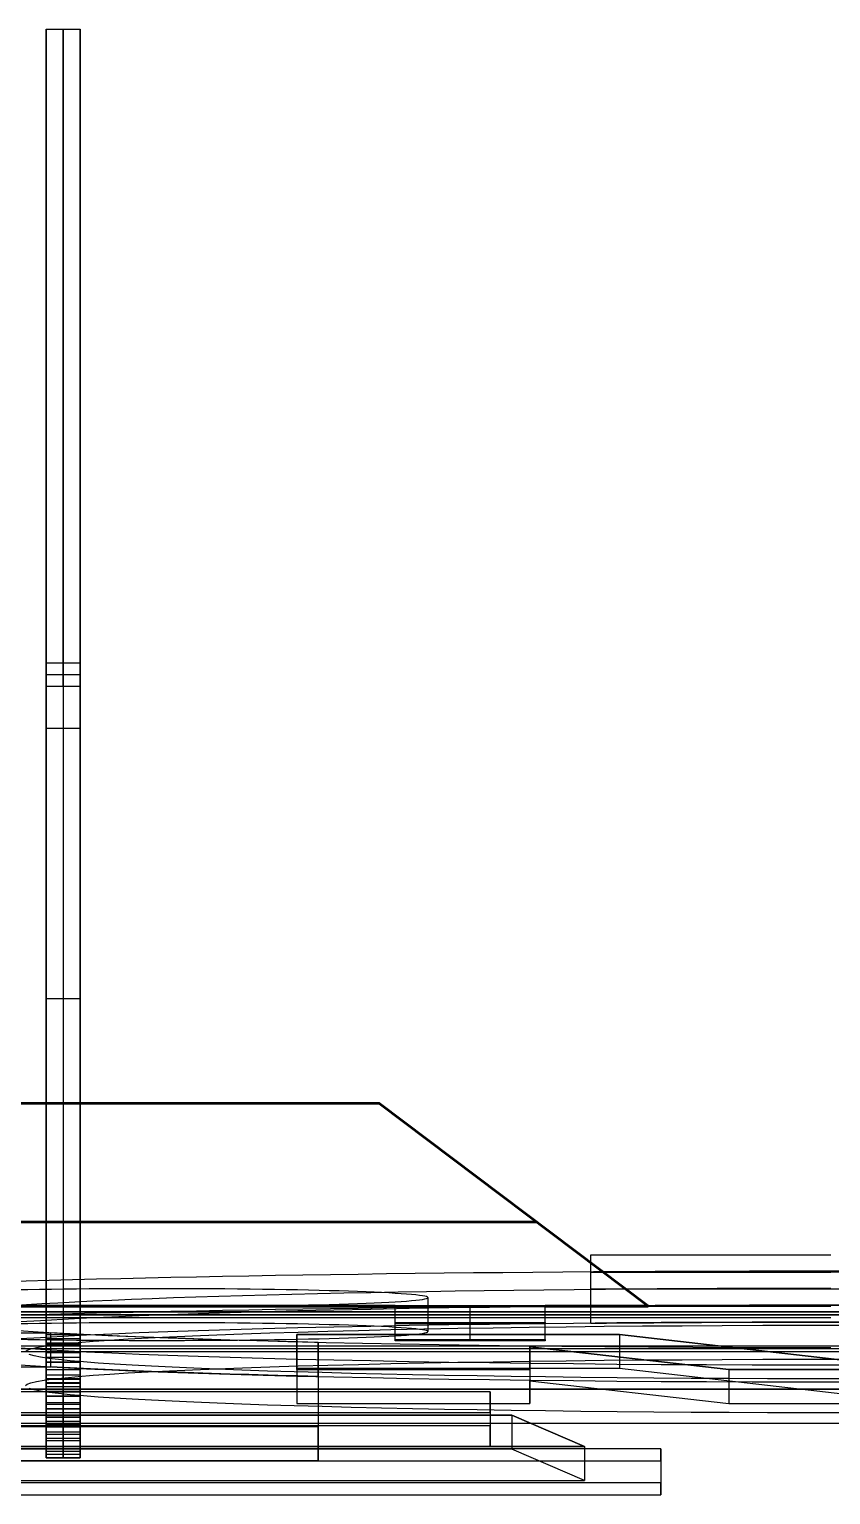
# Model space of a CAD drawing. Header units: millimetres. Extents: x 5204 to 20126, y 742 to 6062.
# Drawn here: x 12423.1 to 12658.7, y 2711.4 to 3142.2 of the extents above; entities that cross this region are included whole.
import ezdxf

# ---------------------------------------------------------------- set-up
doc = ezdxf.new("R2010")
doc.units = ezdxf.units.MM
doc.header["$MEASUREMENT"] = 0
doc.layers.add('DM', color=7, linetype='Continuous', true_color=0xbf3f3f)
doc.layers.add('LINEAS', color=5, linetype='Continuous', true_color=0x0000ff)

msp = doc.modelspace()

# ---------------------------------------------------------------- linework, layer by layer
at = {"layer": 'DM'}
for p, q in [((12427.99118, 3142.18159, -14.11181), (12437.99118, 3142.18159, -14.11181)), ((12427.99118, 3142.18159, -14.11181), (12427.99118, 2731.35451, -0.65477)), ((12427.99118, 2949.10654, 369.29598), (12427.99118, 3142.18159, -14.11181)), ((12432.99118, 3142.18159, -14.11181), (12432.99118, 2731.35451, -0.65477)), ((12432.99118, 2949.10654, 369.29598), (12432.99118, 3142.18159, -14.11181)), ((12437.99118, 3142.18159, -14.11181), (12437.99118, 2731.35451, -0.65477)), ((12437.99118, 2949.10654, 369.29598), (12437.99118, 3142.18159, -14.11181)), ((12427.99118, 2949.10654, 369.29598), (12427.99118, 2955.96989, 578.82564)), ((12427.99118, 2955.96989, 578.82564), (12437.99118, 2955.96989, 578.82564)), ((12427.99118, 2955.96989, 578.82564), (12427.99118, 2758.47739, 827.37372)), ((12432.99118, 2949.10654, 369.29598), (12432.99118, 2955.96989, 578.82564)), ((12432.99118, 2955.96989, 578.82564), (12432.99118, 2758.47739, 827.37372)), ((12437.99118, 2949.10654, 369.29598), (12437.99118, 2955.96989, 578.82564)), ((12437.99118, 2955.96989, 578.82564), (12437.99118, 2758.47739, 827.37372)), ((12437.99118, 2949.10654, 369.29598), (12437.99118, 2955.96989, 578.82564)), ((12437.99118, 2955.96989, 578.82564), (12437.99118, 2758.47739, 827.37372)), ((12427.99118, 2952.53822, 474.06081), (12437.99118, 2952.53822, 474.06081)), ((12427.99118, 2756.0315, 752.70378), (12427.99118, 2949.10654, 369.29598)), ((12427.99118, 2949.10654, 369.29598), (12437.99118, 2949.10654, 369.29598)), ((12427.99118, 2949.10654, 369.29598), (12427.99118, 2743.693, 376.0245)), ((12427.99118, 2936.76805, -7.38329), (12427.99118, 2949.10654, 369.29598)), ((12437.99118, 2756.0315, 752.70378), (12437.99118, 2949.10654, 369.29598)), ((12437.99118, 2756.0315, 752.70378), (12437.99118, 2949.10654, 369.29598)), ((12437.99118, 2949.10654, 369.29598), (12437.99118, 2743.693, 376.0245)), ((12437.99118, 2936.76805, -7.38329), (12437.99118, 2949.10654, 369.29598)), ((12427.99118, 2833.43218, 599.00176), (12427.99118, 2942.78441, 595.41982)), ((12437.99118, 2833.43218, 599.00176), (12437.99118, 2942.78441, 595.41982)), ((12427.99118, 2936.76805, -7.38329), (12437.99118, 2936.76805, -7.38329)), ((12427.99118, 2857.22364, 703.09968), (12437.99118, 2857.22364, 703.09968)), ((12427.99118, 2852.56902, 560.99988), (12427.99118, 2857.22364, 703.09968)), ((12437.99118, 2852.56902, 560.99988), (12437.99118, 2857.22364, 703.09968)), ((12525.96173, 2826.54795, 1084.55437), (12017.6418, 2826.54795, 1084.55437)), ((12525.96173, 2826.38425, 1079.55705), (12017.6418, 2826.38425, 1079.55705)), ((12525.96173, 2826.22056, 1074.55973), (12017.6418, 2826.22056, 1074.55973)), ((12525.96173, 2826.22056, 1074.55973), (12525.96173, 2826.54795, 1084.55437)), ((12605.04045, 2766.96552, 1086.50605), (12525.96173, 2826.54795, 1084.55437)), ((12605.04045, 2766.80183, 1081.50873), (12525.96173, 2826.38425, 1079.55705)), ((12605.04045, 2766.63813, 1076.51141), (12525.96173, 2826.22056, 1074.55973)), ((12565.50109, 2796.42935, 1075.53557), (12565.50109, 2796.75673, 1085.53021)), ((12324.88793, 2791.75941, 1085.6939), (12572.13361, 2791.75941, 1085.6939)), ((12324.88793, 2791.43203, 1075.69926), (12572.13361, 2791.43203, 1075.69926)), ((12588.13688, 2771.87714, 1541.90338), (12588.13688, 2781.87178, 1541.576)), ((12588.13688, 2771.78004, 1233.48756), (12588.13688, 2781.87178, 1541.576)), ((12588.13688, 2781.87178, 1541.576), (12658.66905, 2781.87178, 1541.576)), ((12588.13688, 2766.78272, 1233.65126), (12588.13688, 2776.87446, 1541.73969)), ((12588.13688, 2776.87446, 1541.73969), (12738.11384, 2776.87446, 1541.73969)), ((12588.13688, 2766.83127, 1387.85917), (12588.13688, 2776.82591, 1387.53178)), ((12588.13688, 2776.82591, 1387.53178), (12658.66905, 2776.82591, 1387.53178)), ((12588.13688, 2761.7854, 1233.81495), (12588.13688, 2771.87714, 1541.90338)), ((12588.13688, 2771.87714, 1541.90338), (12738.11384, 2771.87714, 1541.90338)), ((12588.13688, 2761.7854, 1233.81495), (12588.13688, 2771.87714, 1541.90338)), ((12588.13688, 2771.87714, 1541.90338), (12738.11384, 2771.87714, 1541.90338)), ((12588.13688, 2761.7854, 1233.81495), (12588.13688, 2771.78004, 1233.48756)), ((12395.12439, 2766.96552, 1086.50605), (12605.04045, 2766.96552, 1086.50605)), ((12530.57804, 2766.96552, 1086.50605), (12410.05198, 2766.96552, 1086.50605)), ((12410.05198, 2766.80183, 1081.50873), (12530.57804, 2766.80183, 1081.50873)), ((12410.05198, 2766.63813, 1076.51141), (12530.57804, 2766.63813, 1076.51141)), ((12507.54621, 2766.96552, 1086.50605), (12507.54621, 2766.63813, 1076.51141)), ((12530.57804, 2766.63813, 1076.51141), (12530.57804, 2766.96552, 1086.50605)), ((12530.57804, 2766.96552, 1086.50605), (12574.71357, 2766.96552, 1086.50605)), ((12530.57804, 2756.97088, 1086.83344), (12530.57804, 2766.96552, 1086.50605)), ((12530.57804, 2766.63813, 1076.51141), (12530.57804, 2766.96552, 1086.50605)), ((12530.57804, 2766.96552, 1086.50605), (12574.71357, 2766.96552, 1086.50605)), ((12530.57804, 2756.80719, 1081.83612), (12530.57804, 2766.80183, 1081.50873)), ((12574.71357, 2766.63813, 1076.51141), (12530.57804, 2766.63813, 1076.51141)), ((12530.57804, 2756.64349, 1076.8388), (12530.57804, 2766.63813, 1076.51141)), ((12574.71357, 2766.63813, 1076.51141), (12530.57804, 2766.63813, 1076.51141)), ((12540.25035, 2769.32003, 1463.83791), (12540.25035, 2759.32539, 1464.1653)), ((12552.64581, 2756.97088, 1086.83344), (12552.64581, 2766.96552, 1086.50605)), ((12552.64581, 2756.64349, 1076.8388), (12552.64581, 2766.63813, 1076.51141)), ((12574.71357, 2766.96552, 1086.50605), (12574.71357, 2766.63813, 1076.51141)), ((12605.04045, 2766.96552, 1086.50605), (12574.71357, 2766.96552, 1086.50605)), ((12574.71357, 2756.97088, 1086.83344), (12574.71357, 2766.96552, 1086.50605)), ((12574.71357, 2766.96552, 1086.50605), (12574.71357, 2766.63813, 1076.51141)), ((12574.71357, 2766.80183, 1081.50873), (12605.04045, 2766.80183, 1081.50873)), ((12574.71357, 2756.80719, 1081.83612), (12574.71357, 2766.80183, 1081.50873)), ((12574.71357, 2756.64349, 1076.8388), (12574.71357, 2766.63813, 1076.51141)), ((12574.71357, 2766.63813, 1076.51141), (12605.04045, 2766.63813, 1076.51141)), ((12588.13688, 2766.83127, 1387.85917), (12658.66905, 2766.83127, 1387.85917)), ((12605.04045, 2766.63813, 1076.51141), (12605.04045, 2766.96552, 1086.50605)), ((12294.89486, 2765.13574, 1336.09681), (13031.35586, 2765.13574, 1336.09681)), ((12987.11676, 2764.21276, 1307.91942), (12337.61473, 2764.21276, 1307.91942)), ((12987.11676, 2764.21276, 1307.91942), (12339.13396, 2764.21276, 1307.91942)), ((12530.57804, 2761.64081, 1076.6751), (12530.57804, 2761.9682, 1086.66974)), ((12530.57804, 2761.9682, 1086.66974), (12574.71357, 2761.9682, 1086.66974)), ((12574.71357, 2761.64081, 1076.6751), (12530.57804, 2761.64081, 1076.6751)), ((12574.71357, 2761.9682, 1086.66974), (12574.71357, 2761.64081, 1076.6751)), ((12358.0027, 2758.99874, 843.28991), (12429.40118, 2758.99874, 843.28991)), ((12427.99118, 2758.47739, 827.37372), (12427.99118, 2756.0315, 752.70378)), ((12427.99118, 2758.47739, 827.37372), (12437.99118, 2758.47739, 827.37372)), ((12427.99118, 2757.25444, 790.03875), (12437.99118, 2757.25444, 790.03875)), ((12429.40118, 2749.0041, 843.61729), (12429.40118, 2758.99874, 843.28991)), ((12432.99118, 2758.47739, 827.37372), (12432.99118, 2756.0315, 752.70378)), ((12437.99118, 2758.47739, 827.37372), (12437.99118, 2756.0315, 752.70378)), ((12437.99118, 2758.47739, 827.37372), (12437.99118, 2756.0315, 752.70378)), ((12596.53557, 2758.45344, 1132.09435), (12501.66852, 2758.45344, 1132.09435)), ((12501.66852, 2758.45344, 1132.09435), (12501.66852, 2748.4588, 1132.42174)), ((12501.66852, 2758.45344, 1132.09435), (12501.66852, 2748.18368, 818.57098)), ((12663.12536, 2750.85747, 900.1985), (12596.53557, 2758.45344, 1132.09435)), ((12596.53557, 2758.45344, 1132.09435), (12596.53557, 2748.4588, 1132.42174)), ((12294.89486, 2755.1411, 1336.4242), (13031.35586, 2755.1411, 1336.4242)), ((12987.11676, 2754.21813, 1308.24681), (12339.13396, 2754.21813, 1308.24681)), ((12427.99118, 2756.0315, 752.70378), (12437.99118, 2756.0315, 752.70378)), ((12427.99118, 2755.39437, 733.25294), (12427.99118, 2756.0315, 752.70378)), ((12427.99118, 2755.71293, 742.97836), (12437.99118, 2755.71293, 742.97836)), ((12427.99118, 2745.39973, 733.58033), (12427.99118, 2755.39437, 733.25294)), ((12437.99118, 2755.39437, 733.25294), (12427.99118, 2755.39437, 733.25294)), ((12427.99118, 2755.39437, 733.25294), (12427.99118, 2753.20059, 666.27946)), ((12427.99118, 2745.39973, 733.58033), (12427.99118, 2755.39437, 733.25294)), ((12427.99118, 2755.39437, 733.25294), (12437.99118, 2755.39437, 733.25294)), ((12427.99118, 2755.39437, 733.25294), (12427.99118, 2753.20059, 666.27946)), ((12427.99118, 2744.30284, 700.09359), (12427.99118, 2754.29748, 699.7662)), ((12427.99118, 2743.20595, 666.60685), (12427.99118, 2753.20059, 666.27946)), ((12427.99118, 2753.20059, 666.27946), (12437.99118, 2753.20059, 666.27946)), ((12427.99118, 2753.20059, 666.27946), (12427.99118, 2743.20595, 666.60685)), ((12427.99118, 2753.20059, 666.27946), (12437.99118, 2753.20059, 666.27946)), ((12427.99118, 2750.36896, 579.83345), (12427.99118, 2753.20059, 666.27946)), ((12432.99118, 2755.39437, 733.25294), (12432.99118, 2756.0315, 752.70378)), ((12432.99118, 2745.39973, 733.58033), (12432.99118, 2755.39437, 733.25294)), ((12432.99118, 2753.20059, 666.27946), (12432.99118, 2743.20595, 666.60685)), ((12432.99118, 2750.36896, 579.83345), (12432.99118, 2753.20059, 666.27946)), ((12437.99118, 2755.39437, 733.25294), (12437.99118, 2756.0315, 752.70378)), ((12437.99118, 2745.39973, 733.58033), (12437.99118, 2755.39437, 733.25294)), ((12437.99118, 2753.20059, 666.27946), (12437.99118, 2755.39437, 733.25294)), ((12437.99118, 2745.39973, 733.58033), (12437.99118, 2755.39437, 733.25294)), ((12437.99118, 2755.39437, 733.25294), (12437.99118, 2753.20059, 666.27946)), ((12437.99118, 2744.30284, 700.09359), (12437.99118, 2754.29748, 699.7662)), ((12437.99118, 2743.20595, 666.60685), (12437.99118, 2753.20059, 666.27946)), ((12437.99118, 2753.20059, 666.27946), (12437.99118, 2743.20595, 666.60685)), ((12437.99118, 2750.36896, 579.83345), (12437.99118, 2753.20059, 666.27946)), ((12507.97967, 2746.13889, 756.14599), (12507.97967, 2756.13353, 755.8186)), ((12507.97967, 2756.13353, 755.8186), (12507.97967, 2731.35451, -0.65477)), ((12530.57804, 2756.64349, 1076.8388), (12530.57804, 2756.97088, 1086.83344)), ((12530.57804, 2756.97088, 1086.83344), (12574.71357, 2756.97088, 1086.83344)), ((12530.57804, 2756.80719, 1081.83612), (12574.71357, 2756.80719, 1081.83612)), ((12574.71357, 2756.64349, 1076.8388), (12530.57804, 2756.64349, 1076.8388)), ((12552.64581, 2756.97088, 1086.83344), (12552.64581, 2756.64349, 1076.8388)), ((12570.16772, 2748.18368, 818.57098), (12570.16772, 2754.8611, 1022.42452)), ((12570.16772, 2754.8611, 1022.42452), (12570.16772, 2744.86646, 1022.7519)), ((12570.16772, 2754.8611, 1022.42452), (12628.70505, 2748.18368, 818.57098)), ((12574.71357, 2756.97088, 1086.83344), (12574.71357, 2756.64349, 1076.8388)), ((12358.0027, 2749.0041, 843.61729), (12429.40118, 2749.0041, 843.61729)), ((12427.99118, 2751.78477, 623.05645), (12437.99118, 2751.78477, 623.05645)), ((12427.99118, 2750.39705, 733.41663), (12437.99118, 2750.39705, 733.41663)), ((12427.99118, 2750.39705, 733.41663), (12427.99118, 2748.20327, 666.44315)), ((12427.99118, 2740.37432, 580.16083), (12427.99118, 2750.36896, 579.83345)), ((12437.99118, 2750.36896, 579.83345), (12427.99118, 2750.36896, 579.83345)), ((12427.99118, 2750.36896, 579.83345), (12427.99118, 2746.64219, 466.05952)), ((12427.99118, 2740.37432, 580.16083), (12427.99118, 2750.36896, 579.83345)), ((12427.99118, 2750.36896, 579.83345), (12437.99118, 2750.36896, 579.83345)), ((12427.99118, 2750.36896, 579.83345), (12427.99118, 2746.64219, 466.05952)), ((12432.99118, 2740.37432, 580.16083), (12432.99118, 2750.36896, 579.83345)), ((12437.99118, 2750.39705, 733.41663), (12437.99118, 2748.20327, 666.44315)), ((12437.99118, 2740.37432, 580.16083), (12437.99118, 2750.36896, 579.83345)), ((12437.99118, 2746.64219, 466.05952), (12437.99118, 2750.36896, 579.83345)), ((12437.99118, 2740.37432, 580.16083), (12437.99118, 2750.36896, 579.83345)), ((12437.99118, 2750.36896, 579.83345), (12437.99118, 2746.64219, 466.05952)), ((12427.99118, 2738.51094, 523.27387), (12427.99118, 2748.50557, 522.94648)), ((12427.99118, 2748.20327, 666.44315), (12437.99118, 2748.20327, 666.44315)), ((12427.99118, 2736.64755, 466.3869), (12427.99118, 2746.64219, 466.05952)), ((12427.99118, 2746.64219, 466.05952), (12437.99118, 2746.64219, 466.05952)), ((12427.99118, 2746.64219, 466.05952), (12427.99118, 2736.64755, 466.3869)), ((12427.99118, 2746.64219, 466.05952), (12437.99118, 2746.64219, 466.05952)), ((12427.99118, 2741.74904, 316.67766), (12427.99118, 2746.64219, 466.05952)), ((12437.99118, 2745.39973, 733.58033), (12427.99118, 2745.39973, 733.58033)), ((12427.99118, 2745.39973, 733.58033), (12427.99118, 2743.20595, 666.60685)), ((12427.99118, 2743.20595, 666.60685), (12427.99118, 2745.39973, 733.58033)), ((12427.99118, 2745.39973, 733.58033), (12437.99118, 2745.39973, 733.58033)), ((12427.99118, 2745.37164, 579.99714), (12437.99118, 2745.37164, 579.99714)), ((12427.99118, 2745.37164, 579.99714), (12427.99118, 2741.64487, 466.22321)), ((12427.99118, 2744.30284, 700.09359), (12437.99118, 2744.30284, 700.09359)), ((12432.99118, 2746.64219, 466.05952), (12432.99118, 2736.64755, 466.3869)), ((12432.99118, 2741.74904, 316.67766), (12432.99118, 2746.64219, 466.05952)), ((12432.99118, 2743.20595, 666.60685), (12432.99118, 2745.39973, 733.58033)), ((12437.99118, 2738.51094, 523.27387), (12437.99118, 2748.50557, 522.94648)), ((12437.99118, 2736.64755, 466.3869), (12437.99118, 2746.64219, 466.05952)), ((12437.99118, 2746.64219, 466.05952), (12437.99118, 2736.64755, 466.3869)), ((12437.99118, 2741.74904, 316.67766), (12437.99118, 2746.64219, 466.05952)), ((12437.99118, 2743.20595, 666.60685), (12437.99118, 2745.39973, 733.58033)), ((12437.99118, 2743.20595, 666.60685), (12437.99118, 2745.39973, 733.58033)), ((12437.99118, 2745.37164, 579.99714), (12437.99118, 2741.64487, 466.22321)), ((12596.53557, 2748.4588, 1132.42174), (12501.66852, 2748.4588, 1132.42174)), ((12501.66852, 2748.4588, 1132.42174), (12501.66852, 2738.18904, 818.89837)), ((12501.66852, 2748.18368, 818.57098), (12501.66852, 2738.18904, 818.89837)), ((12501.66852, 2748.18368, 818.57098), (12570.16772, 2748.18368, 818.57098)), ((12507.97967, 2746.13889, 756.14599), (12507.97967, 2721.35987, -0.32738)), ((12570.16772, 2748.18368, 818.57098), (12570.16772, 2738.18904, 818.89837)), ((12570.16772, 2738.18904, 818.89837), (12570.16772, 2744.86646, 1022.7519)), ((12570.16772, 2744.86646, 1022.7519), (12628.70505, 2738.18904, 818.89837)), ((12663.12536, 2740.86283, 900.52588), (12596.53557, 2748.4588, 1132.42174)), ((12628.70505, 2748.18368, 818.57098), (12628.70505, 2738.18904, 818.89837)), ((12628.70505, 2748.18368, 818.57098), (12663.12536, 2748.18368, 818.57098)), ((12558.56912, 2741.62615, 618.37744), (12302.61136, 2741.62615, 618.37744)), ((12987.11676, 2742.41256, 642.38582), (12337.61473, 2742.41256, 642.38582)), ((12339.13396, 2742.41256, 642.38582), (12987.11676, 2742.41256, 642.38582)), ((12427.99118, 2744.19561, 391.36859), (12437.99118, 2744.19561, 391.36859)), ((12427.99118, 2743.20595, 666.60685), (12437.99118, 2743.20595, 666.60685)), ((12427.99118, 2743.20595, 666.60685), (12437.99118, 2743.20595, 666.60685)), ((12427.99118, 2731.7544, 317.00504), (12427.99118, 2741.74904, 316.67766)), ((12437.99118, 2741.74904, 316.67766), (12427.99118, 2741.74904, 316.67766)), ((12427.99118, 2741.74904, 316.67766), (12427.99118, 2738.02226, 202.90373)), ((12427.99118, 2731.7544, 317.00504), (12427.99118, 2741.74904, 316.67766)), ((12427.99118, 2741.74904, 316.67766), (12437.99118, 2741.74904, 316.67766)), ((12427.99118, 2741.74904, 316.67766), (12427.99118, 2738.02226, 202.90373)), ((12427.99118, 2741.64487, 466.22321), (12437.99118, 2741.64487, 466.22321)), ((12437.99118, 2740.37432, 580.16083), (12427.99118, 2740.37432, 580.16083)), ((12427.99118, 2740.37432, 580.16083), (12427.99118, 2736.64755, 466.3869)), ((12427.99118, 2736.64755, 466.3869), (12427.99118, 2740.37432, 580.16083)), ((12427.99118, 2740.37432, 580.16083), (12437.99118, 2740.37432, 580.16083)), ((12432.99118, 2731.7544, 317.00504), (12432.99118, 2741.74904, 316.67766)), ((12432.99118, 2736.64755, 466.3869), (12432.99118, 2740.37432, 580.16083)), ((12437.99118, 2731.7544, 317.00504), (12437.99118, 2741.74904, 316.67766)), ((12437.99118, 2738.02226, 202.90373), (12437.99118, 2741.74904, 316.67766)), ((12437.99118, 2731.7544, 317.00504), (12437.99118, 2741.74904, 316.67766)), ((12437.99118, 2741.74904, 316.67766), (12437.99118, 2738.02226, 202.90373)), ((12437.99118, 2736.64755, 466.3869), (12437.99118, 2740.37432, 580.16083)), ((12437.99118, 2736.64755, 466.3869), (12437.99118, 2740.37432, 580.16083)), ((12558.56912, 2741.62615, 618.37744), (12558.56912, 2731.63151, 618.70483)), ((12558.56912, 2735.51598, 431.84163), (12558.56912, 2741.62615, 618.37744)), ((12427.99118, 2729.89101, 260.11808), (12427.99118, 2739.88565, 259.79069)), ((12427.99118, 2738.51094, 523.27387), (12437.99118, 2738.51094, 523.27387)), ((12427.99118, 2728.02762, 203.23111), (12427.99118, 2738.02226, 202.90373)), ((12427.99118, 2738.02226, 202.90373), (12437.99118, 2738.02226, 202.90373)), ((12427.99118, 2738.02226, 202.90373), (12427.99118, 2728.02762, 203.23111)), ((12427.99118, 2738.02226, 202.90373), (12437.99118, 2738.02226, 202.90373)), ((12427.99118, 2734.0458, 81.50719), (12427.99118, 2738.02226, 202.90373)), ((12427.99118, 2736.75172, 316.84135), (12437.99118, 2736.75172, 316.84135)), ((12427.99118, 2736.75172, 316.84135), (12427.99118, 2733.02494, 203.06742)), ((12427.99118, 2736.64755, 466.3869), (12437.99118, 2736.64755, 466.3869)), ((12427.99118, 2736.64755, 466.3869), (12437.99118, 2736.64755, 466.3869)), ((12432.99118, 2738.02226, 202.90373), (12432.99118, 2728.02762, 203.23111)), ((12432.99118, 2734.0458, 81.50719), (12432.99118, 2738.02226, 202.90373)), ((12437.99118, 2729.89101, 260.11808), (12437.99118, 2739.88565, 259.79069)), ((12437.99118, 2728.02762, 203.23111), (12437.99118, 2738.02226, 202.90373)), ((12437.99118, 2738.02226, 202.90373), (12437.99118, 2728.02762, 203.23111)), ((12437.99118, 2734.0458, 81.50719), (12437.99118, 2738.02226, 202.90373)), ((12437.99118, 2736.75172, 316.84135), (12437.99118, 2733.02494, 203.06742)), ((12501.66852, 2738.18904, 818.89837), (12570.16772, 2738.18904, 818.89837)), ((12628.70505, 2738.18904, 818.89837), (12663.12536, 2738.18904, 818.89837)), ((12564.87773, 2734.77227, 409.13684), (12262.26582, 2734.77227, 409.13684)), ((12302.61136, 2735.51598, 431.84163), (12558.56912, 2735.51598, 431.84163)), ((12558.56912, 2731.63151, 618.70483), (12302.61136, 2731.63151, 618.70483)), ((12339.13396, 2732.41792, 642.71321), (12987.11676, 2732.41792, 642.71321)), ((12427.99118, 2734.68838, 101.12448), (12437.99118, 2734.68838, 101.12448)), ((12427.99118, 2724.05116, 81.83458), (12427.99118, 2734.0458, 81.50719)), ((12437.99118, 2734.0458, 81.50719), (12427.99118, 2734.0458, 81.50719)), ((12427.99118, 2734.0458, 81.50719), (12427.99118, 2732.23536, 26.23672)), ((12427.99118, 2734.0458, 81.50719), (12427.99118, 2724.05116, 81.83458)), ((12437.99118, 2734.0458, 81.50719), (12427.99118, 2734.0458, 81.50719)), ((12427.99118, 2732.23536, 26.23672), (12427.99118, 2734.0458, 81.50719)), ((12427.99118, 2723.14594, 54.19934), (12427.99118, 2733.14058, 53.87196)), ((12427.99118, 2733.02494, 203.06742), (12437.99118, 2733.02494, 203.06742)), ((12427.99118, 2722.24072, 26.56411), (12427.99118, 2732.23536, 26.23672)), ((12427.99118, 2732.23536, 26.23672), (12437.99118, 2732.23536, 26.23672)), ((12427.99118, 2731.35451, -0.65477), (12427.99118, 2732.23536, 26.23672)), ((12427.99118, 2722.24072, 26.56411), (12427.99118, 2732.23536, 26.23672)), ((12437.99118, 2732.23536, 26.23672), (12427.99118, 2732.23536, 26.23672)), ((12437.99118, 2731.7544, 317.00504), (12427.99118, 2731.7544, 317.00504)), ((12427.99118, 2731.7544, 317.00504), (12427.99118, 2728.02762, 203.23111)), ((12427.99118, 2728.02762, 203.23111), (12427.99118, 2731.7544, 317.00504)), ((12427.99118, 2731.7544, 317.00504), (12437.99118, 2731.7544, 317.00504)), ((12432.99118, 2734.0458, 81.50719), (12432.99118, 2724.05116, 81.83458)), ((12432.99118, 2722.24072, 26.56411), (12432.99118, 2732.23536, 26.23672)), ((12432.99118, 2731.35451, -0.65477), (12432.99118, 2732.23536, 26.23672)), ((12432.99118, 2728.02762, 203.23111), (12432.99118, 2731.7544, 317.00504)), ((12437.99118, 2724.05116, 81.83458), (12437.99118, 2734.0458, 81.50719)), ((12437.99118, 2732.23536, 26.23672), (12437.99118, 2734.0458, 81.50719)), ((12437.99118, 2734.0458, 81.50719), (12437.99118, 2724.05116, 81.83458)), ((12437.99118, 2732.23536, 26.23672), (12437.99118, 2734.0458, 81.50719)), ((12437.99118, 2723.14594, 54.19934), (12437.99118, 2733.14058, 53.87196)), ((12437.99118, 2722.24072, 26.56411), (12437.99118, 2732.23536, 26.23672)), ((12437.99118, 2731.35451, -0.65477), (12437.99118, 2732.23536, 26.23672)), ((12437.99118, 2722.24072, 26.56411), (12437.99118, 2732.23536, 26.23672)), ((12437.99118, 2728.02762, 203.23111), (12437.99118, 2731.7544, 317.00504)), ((12437.99118, 2728.02762, 203.23111), (12437.99118, 2731.7544, 317.00504)), ((12558.56912, 2735.51598, 431.84163), (12558.56912, 2725.52134, 432.16901)), ((12558.56912, 2725.52134, 432.16901), (12558.56912, 2731.63151, 618.70483)), ((12586.25689, 2725.53291, 127.07063), (12564.87773, 2734.77227, 409.13684)), ((12564.87773, 2734.77227, 409.13684), (12564.87773, 2724.77763, 409.46422)), ((12507.97967, 2731.35451, -0.65477), (12358.0027, 2731.35451, -0.65477)), ((12427.99118, 2731.35451, -0.65477), (12437.99118, 2731.35451, -0.65477)), ((12427.99118, 2729.89101, 260.11808), (12437.99118, 2729.89101, 260.11808)), ((12437.99118, 2729.04848, 81.67088), (12427.99118, 2729.04848, 81.67088)), ((12427.99118, 2727.23804, 26.40042), (12427.99118, 2729.04848, 81.67088)), ((12427.99118, 2728.02762, 203.23111), (12437.99118, 2728.02762, 203.23111)), ((12427.99118, 2728.02762, 203.23111), (12437.99118, 2728.02762, 203.23111)), ((12437.99118, 2727.23804, 26.40042), (12427.99118, 2727.23804, 26.40042)), ((12437.99118, 2727.23804, 26.40042), (12437.99118, 2729.04848, 81.67088)), ((12507.97967, 2721.35987, -0.32738), (12507.97967, 2731.35451, -0.65477)), ((12608.76265, 2724.89278, 107.52829), (12197.69518, 2724.89278, 107.52829)), ((12212.2988, 2725.53291, 127.07063), (12586.25689, 2725.53291, 127.07063)), ((12564.87773, 2724.77763, 409.46422), (12262.26582, 2724.77763, 409.46422)), ((12302.61136, 2725.52134, 432.16901), (12558.56912, 2725.52134, 432.16901)), ((12437.99118, 2724.05116, 81.83458), (12427.99118, 2724.05116, 81.83458)), ((12427.99118, 2724.05116, 81.83458), (12427.99118, 2722.24072, 26.56411)), ((12437.99118, 2724.05116, 81.83458), (12427.99118, 2724.05116, 81.83458)), ((12427.99118, 2724.05116, 81.83458), (12427.99118, 2722.24072, 26.56411)), ((12437.99118, 2723.14594, 54.19934), (12427.99118, 2723.14594, 54.19934)), ((12432.99118, 2724.05116, 81.83458), (12432.99118, 2722.24072, 26.56411)), ((12437.99118, 2722.24072, 26.56411), (12437.99118, 2724.05116, 81.83458)), ((12437.99118, 2724.05116, 81.83458), (12437.99118, 2722.24072, 26.56411)), ((12586.25689, 2715.53827, 127.39801), (12564.87773, 2724.77763, 409.46422)), ((12586.25689, 2725.53291, 127.07063), (12586.25689, 2715.53827, 127.39801)), ((12608.76265, 2724.89278, 107.52829), (12608.76265, 2714.89814, 107.85568)), ((12608.76265, 2721.35987, -0.32738), (12608.76265, 2724.89278, 107.52829)), ((12128.43922, 2721.35987, -0.32738), (12608.76265, 2721.35987, -0.32738)), ((12507.97967, 2721.35987, -0.32738), (12358.0027, 2721.35987, -0.32738)), ((12427.99118, 2722.24072, 26.56411), (12437.99118, 2722.24072, 26.56411)), ((12437.99118, 2722.24072, 26.56411), (12427.99118, 2722.24072, 26.56411)), ((12608.76265, 2721.35987, -0.32738), (12608.76265, 2711.36523)), ((12608.76265, 2714.89814, 107.85568), (12197.69518, 2714.89814, 107.85568)), ((12212.2988, 2715.53827, 127.39801), (12586.25689, 2715.53827, 127.39801)), ((12608.76265, 2711.36523), (12608.76265, 2714.89814, 107.85568)), ((12128.43922, 2711.36523), (12608.76265, 2711.36523))]:
    msp.add_line(p, q, dxfattribs=at)
at = {"layer": 'DM', "color": 18, "true_color": 0x000000}
for p, q in [((12413.74236, 2766.63813, 1076.51141), (12530.57804, 2766.63813, 1076.51141)), ((12530.57804, 2766.96552, 1086.50605), (12418.05236, 2766.96552, 1086.50605)), ((12530.57804, 2756.97088, 1086.83344), (12530.57804, 2766.96552, 1086.50605)), ((12530.57804, 2766.96552, 1086.50605), (12574.71357, 2766.96552, 1086.50605)), ((12530.57804, 2766.63813, 1076.51141), (12530.57804, 2766.96552, 1086.50605)), ((12530.57804, 2756.80719, 1081.83612), (12530.57804, 2766.80183, 1081.50873)), ((12530.57804, 2756.64349, 1076.8388), (12530.57804, 2766.63813, 1076.51141)), ((12574.71357, 2766.63813, 1076.51141), (12530.57804, 2766.63813, 1076.51141)), ((12552.64581, 2756.97088, 1086.83344), (12552.64581, 2766.96552, 1086.50605)), ((12552.64581, 2756.64349, 1076.8388), (12552.64581, 2766.63813, 1076.51141)), ((12574.71357, 2756.97088, 1086.83344), (12574.71357, 2766.96552, 1086.50605)), ((12605.04045, 2766.96552, 1086.50605), (12574.71357, 2766.96552, 1086.50605)), ((12574.71357, 2766.96552, 1086.50605), (12574.71357, 2766.63813, 1076.51141)), ((12574.71357, 2756.80719, 1081.83612), (12574.71357, 2766.80183, 1081.50873)), ((12574.71357, 2756.64349, 1076.8388), (12574.71357, 2766.63813, 1076.51141)), ((12574.71357, 2766.63813, 1076.51141), (12605.04045, 2766.63813, 1076.51141)), ((12605.04045, 2766.63813, 1076.51141), (12605.04045, 2766.96552, 1086.50605)), ((12658.66905, 2763.31337, 975.01044), (12393.85712, 2763.31337, 975.01044)), ((12530.57804, 2761.64081, 1076.6751), (12530.57804, 2761.9682, 1086.66974)), ((12530.57804, 2761.9682, 1086.66974), (12574.71357, 2761.9682, 1086.66974)), ((12574.71357, 2761.64081, 1076.6751), (12530.57804, 2761.64081, 1076.6751)), ((12574.71357, 2761.9682, 1086.66974), (12574.71357, 2761.64081, 1076.6751)), ((12932.3936, 2753.31873, 975.33782), (12393.85712, 2753.31873, 975.33782)), ((12530.57804, 2756.64349, 1076.8388), (12530.57804, 2756.97088, 1086.83344)), ((12530.57804, 2756.97088, 1086.83344), (12574.71357, 2756.97088, 1086.83344)), ((12574.71357, 2756.64349, 1076.8388), (12530.57804, 2756.64349, 1076.8388)), ((12574.71357, 2756.97088, 1086.83344), (12574.71357, 2756.64349, 1076.8388))]:
    msp.add_line(p, q, dxfattribs=at)
at = {"layer": 'DM', "extrusion": (0, 0.999464, -0.032738)}
for centre in [(-12460.58972, 1553.71638, 2719.91181), (-12460.58972, 1553.71638, 2709.91181)]:
    msp.add_circle(centre, 79.66062, dxfattribs=at)
at = {"layer": 'DM', "color": 18, "true_color": 0x000000, "extrusion": (0, 0.999464, -0.032738)}
for centre in [(-12663.12536, 1064.95429, 2724.91181), (-12663.12536, 1064.95429, 2719.91181)]:
    msp.add_circle(centre, 269.26824, dxfattribs=at)
at = {"layer": 'DM', "extrusion": (0, 0.999464, -0.032738)}
for centre, radius, start, end in [((-12663.12536, 1425.90677, 2719.91181), 368.2305, 0, 180), ((-12663.12536, 1425.90677, 2709.91181), 368.2305, 0, 180), ((-12663.12536, 1064.95429, 2719.91181), 269.26824, 73.8299025, 106.1700975), ((-12663.12536, 1064.95429, 2719.91181), 241.16933, 0.7626733, 179.2373267), ((-12663.12536, 1064.95429, 2709.91181), 241.16933, 0.7626733, 179.2373267), ((-12663.12536, 1064.95429, 2719.91181), 241.16933, 185.4891687, 354.5108313), ((-12663.12536, 1064.95429, 2709.91181), 241.16933, 185.4891687, 354.5108313)]:
    msp.add_arc(centre, radius, start, end, dxfattribs=at)
at = {"layer": 'DM', "color": 18, "true_color": 0x000000, "extrusion": (2.93325e-15, 0.999464, -0.032738)}
msp.add_arc((-12663.12536, 1064.95429, 2729.91181), 269.26824, 24.4746772, 89.0517282, dxfattribs=at)
at = {"layer": 'DM', "extrusion": (8.16423e-15, 0.999464, -0.032738)}
msp.add_arc((-12663.12536, 1064.95429, 2729.91181), 269.26824, 73.8299025, 89.0517282, dxfattribs=at)
at = {"layer": 'DM', "extrusion": (4.22634e-15, 0.999464, -0.032738)}
msp.add_arc((-12663.12536, 1064.95429, 2724.91181), 269.26824, 73.8299025, 106.1700975, dxfattribs=at)
at = {"layer": 'DM', "color": 18, "true_color": 0x000000, "extrusion": (2.33679e-17, 0.999464, -0.032738)}
msp.add_arc((-12663.12536, 1064.95429, 2729.91181), 269.26824, 270.9482718, 360, dxfattribs=at)
at = {"layer": 'DM', "extrusion": (1.19585e-15, 0.999464, -0.032738)}
msp.add_arc((-12663.12536, 1064.95429, 2719.91181), 269.26824, 73.8299025, 106.1700975, dxfattribs=at)
at = {"layer": 'DM', "extrusion": (4.36784e-15, 0.999464, -0.032738)}
for centre in [(-12664.21274, 1064.95429, 2729.91181), (-12664.21274, 1064.95429, 2719.91181)]:
    msp.add_arc(centre, 269.26824, 305.465562, 330.6960895, dxfattribs=at)
at = {"layer": 'LINEAS'}
for p, q in [((13031.35586, 2765.13574, 1336.09681), (12294.89486, 2765.13574, 1336.09681)), ((12339.13396, 2764.21276, 1307.91942), (12987.11676, 2764.21276, 1307.91942)), ((12501.66852, 2748.18368, 818.57098), (12501.66852, 2758.45344, 1132.09435)), ((12501.66852, 2758.45344, 1132.09435), (12596.53557, 2758.45344, 1132.09435)), ((12596.53557, 2758.45344, 1132.09435), (12663.12536, 2750.85747, 900.1985)), ((12628.70505, 2748.18368, 818.57098), (12570.16772, 2754.8611, 1022.42452)), ((12570.16772, 2754.8611, 1022.42452), (12570.16772, 2748.18368, 818.57098)), ((12570.16772, 2748.18368, 818.57098), (12501.66852, 2748.18368, 818.57098)), ((12663.12536, 2748.18368, 818.57098), (12628.70505, 2748.18368, 818.57098)), ((12987.11676, 2742.41256, 642.38582), (12339.13396, 2742.41256, 642.38582)), ((12262.26582, 2734.77227, 409.13684), (12564.87773, 2734.77227, 409.13684)), ((12564.87773, 2734.77227, 409.13684), (12586.25689, 2725.53291, 127.07063)), ((12608.76265, 2724.89278, 107.52829), (12197.69518, 2724.89278, 107.52829)), ((12586.25689, 2725.53291, 127.07063), (12212.2988, 2725.53291, 127.07063)), ((12608.76265, 2721.35987, -0.32738), (12608.76265, 2724.89278, 107.52829)), ((12128.43922, 2721.35987, -0.32738), (12608.76265, 2721.35987, -0.32738))]:
    msp.add_line(p, q, dxfattribs=at)
at = {"layer": 'LINEAS', "extrusion": (0, 0.999464, -0.032738)}
msp.add_circle((-12460.58972, 1553.71638, 2719.91181), 79.66062, dxfattribs=at)
for centre, radius, start, end in [((-12663.12536, 1425.90677, 2719.91181), 368.2305, 0, 180), ((-12663.12536, 1064.95429, 2719.91181), 241.16933, 0.7626733, 179.2373267), ((-12663.12536, 1064.95429, 2719.91181), 241.16933, 185.4891687, 354.5108313)]:
    msp.add_arc(centre, radius, start, end, dxfattribs=at)

doc.saveas('drawing.dxf')
